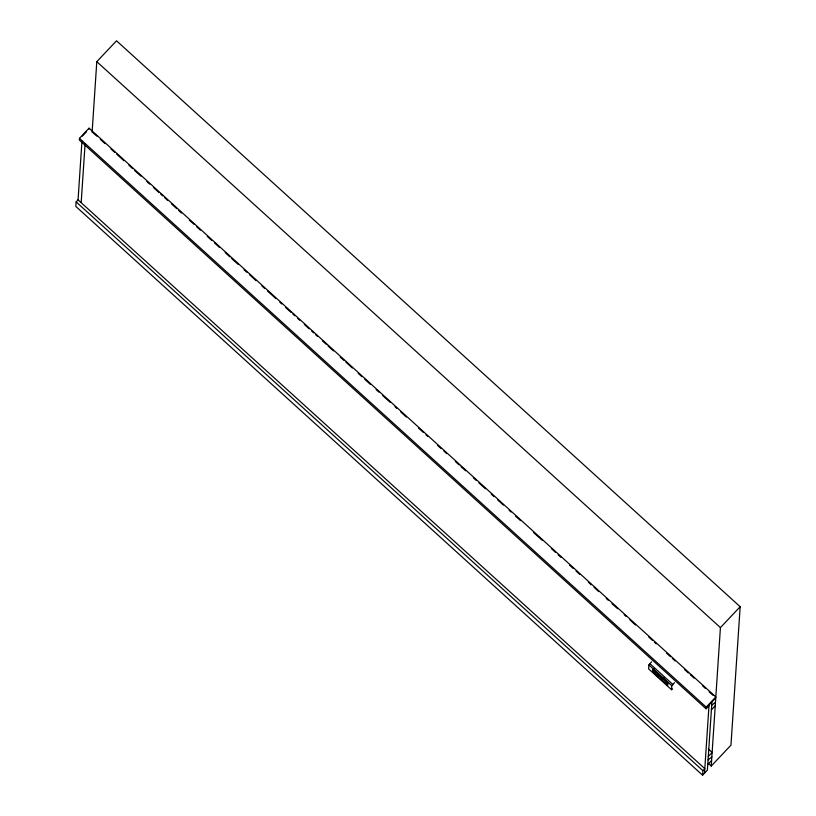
<?xml version="1.0" encoding="UTF-8"?>
<svg xmlns="http://www.w3.org/2000/svg" width="816" height="816" viewBox="0 0 816 816"><rect width="100%" height="100%" fill="white"/><g stroke="black" fill="none" stroke-linecap="round" stroke-linejoin="round"><path stroke-width="1.22" d="M706.105 708.818L706.217 707.115L715.816 696.956L89.066 128.194L79.468 138.353L79.356 140.056L706.105 708.818L708.982 705.769M702.586 775.2L702.892 770.661L704.81 768.631L78.061 199.869L76.143 201.899L75.837 206.438L702.586 775.2L707.39 770.12L711.919 701.872M78.01 200.614L81.957 141.209M81.212 202.184L85.078 144.044M89.015 129.05L89.066 128.194M92.106 132.263L96.798 61.679L116.525 40.8L740.163 606.727L730.963 745.171L711.226 766.061L708.4 763.49M672.486 688.928L671.548 689.704L648.628 668.896L648.904 664.897L651.586 661.847M667.886 684.94L667.478 685.399L652.759 672.047L653.463 668.732M654.075 668.61L653.126 669.62L652.984 671.701L657.727 676.005L658.604 674.852M653.81 670.619L653.953 668.467M657.727 676.005L657.859 673.914L653.126 669.62M663.816 677.443L662.857 678.453L662.725 680.534L667.457 684.838M667.478 685.399L667.937 682.309M671.548 689.704L671.813 685.685L674.485 682.625M704.504 773.17L709.043 704.912L715.765 697.802M711.226 766.061L720.426 627.616L740.163 606.727M653.504 671.16L652.759 672.047M82.294 136.16L86.496 131.713M711.389 709.818L715.234 705.758M708.298 756.493L712.133 752.434L708.359 749.006M707.768 764.439L711.603 760.379M711.695 705.279L715.459 702.352M708.064 759.9L711.827 756.973M96.798 61.679L720.426 627.616M93.075 132.733L96.849 136.16M100.337 139.322L105.06 143.606M110.996 149.002L114.77 152.429M116.657 154.132L123.94 160.742M128.928 165.271L132.702 168.688M134.589 170.401L140.933 176.154M146.849 181.529L149.685 184.1M153.459 187.527L158.865 192.433M160.752 194.147L162.639 195.86M164.781 197.798L167.606 200.369M171.38 203.796L176.797 208.702M178.684 210.416L181.519 212.986M189.312 220.065L194.024 224.339M196.615 226.695L200.389 230.122M207.233 236.334L211.956 240.608M214.557 242.974L219.269 247.248M225.165 252.593L229.877 256.877M231.764 258.59L238.15 264.384M244.025 269.719L246.86 272.289M249.686 274.859L256.081 280.663M261.956 285.988L264.782 288.558M267.617 291.128L275.91 298.646M279.878 302.257L281.765 303.97M285.539 307.387L291.2 312.528M292.893 314.068L294.78 315.782M297.809 318.526L299.696 320.229M304.409 324.513L309.131 328.797M311.773 331.194L313.66 332.908M315.731 334.784L317.618 336.498M322.34 340.782L326.114 344.209M328.001 345.923L333.479 350.9M340.262 357.051L344.036 360.478M345.923 362.182L352.359 368.026M358.193 373.32L361.967 376.737M364.793 379.307L370.291 384.305M376.115 389.579L378.94 392.149M382.714 395.576L390.119 402.288M394.985 406.705L396.872 408.418M400.646 411.845L406.307 416.986M418.567 428.114L423.29 432.388M425.983 434.836L427.87 436.55M437.437 445.23L441.211 448.657M443.914 451.115L446.75 453.686M455.369 461.499L459.143 464.926M461.03 466.64L465.63 470.812M473.29 477.768L476.126 480.338M478.951 482.909L485.449 488.804M491.222 494.037L494.047 496.607M497.719 499.943L503.38 505.073M509.143 510.306L511.03 512.02M515.651 516.212L520.465 520.577M533.674 532.562L542.089 540.202M551.596 548.831L555.37 552.259M558.134 554.758L560.959 557.328M569.527 565.1L573.301 568.528M576.065 571.037L579.839 574.464M588.336 582.165L591.223 584.786M593.997 587.306L598.72 591.59M606.268 598.444L608.206 600.199M611.98 603.626L617.6 608.726M624.199 614.723L626.127 616.468M629.901 619.895L635.562 625.036M648.74 636.99L652.545 640.438M654.412 642.131L656.299 643.844M666.682 653.259L670.477 656.707M672.343 658.4L675.169 660.97M684.614 669.538L688.398 672.976M690.275 674.679L694.059 678.116M702.545 685.817L705.381 688.388M709.155 691.805L712.929 695.232M79.468 138.353L706.217 707.115M649.883 663.643L672.782 684.43M648.893 664.948L671.803 685.736M652.953 669.222L667.661 682.584M662.735 678.341L657.982 674.026L658.798 675.107M662.857 678.453L667.59 682.747M658.41 674.791L663.357 679.167M658.41 675.056L663.235 679.453M76.143 201.899L702.892 770.661"/></g></svg>
